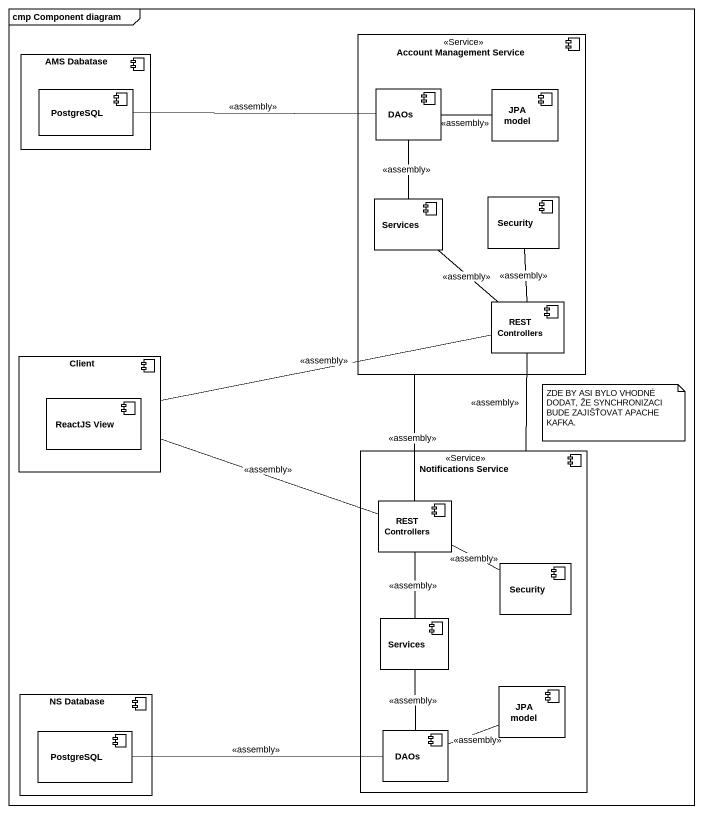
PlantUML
@startuml
mainframe cmp Component diagram
component "AMS Dabatase" as AMS_Dabatase {
  component PostgreSQL
}
component "Account Management Service" as Account_Management_Service <<Service>> {
  component DAOs
  component "JPA model" as JPA_model
  component Services
  component Security
  component "REST Controllers" as REST_Controllers
}
component Client {
  component "ReactJS View" as ReactJS_View
}
component "Notifications Service" as Notifications_Service <<Service>> {
  component "REST Controllers" as REST_Controllers_2
  component "Security" as Security_2
  component "Services" as Services_2
  component "JPA model" as JPA_model_2
  component "DAOs" as DAOs_2
}
component "NS Database" as NS_Database {
  component "PostgreSQL" as PostgreSQL_2
}
Account_Management_Service -- REST_Controllers_2 : <<assembly>>
DAOs -left- PostgreSQL : <<assembly>>
DAOs -right- JPA_model : <<assembly>>
Services -up- DAOs : <<assembly>>
Security -- REST_Controllers : <<assembly>>
REST_Controllers -up- Services : <<assembly>>
Client -right- REST_Controllers : <<assembly>>
Client -right- REST_Controllers_2 : <<assembly>>
Notifications_Service -up- REST_Controllers : <<assembly>>
REST_Controllers_2 -- Services_2 : <<assembly>>
Security_2 -left- REST_Controllers_2 : <<assembly>>
Services_2 -- DAOs_2 : <<assembly>>
DAOs_2 -right- JPA_model_2 : <<assembly>>
DAOs_2 -left- PostgreSQL_2 : <<assembly>>
note as N1
  ZDE BY ASI BYLO VHODNÉ DODAT, ŽE SYNCHRONIZACI BUDE ZAJIŠŤOVAT APACHE KAFKA.
end note
@enduml
